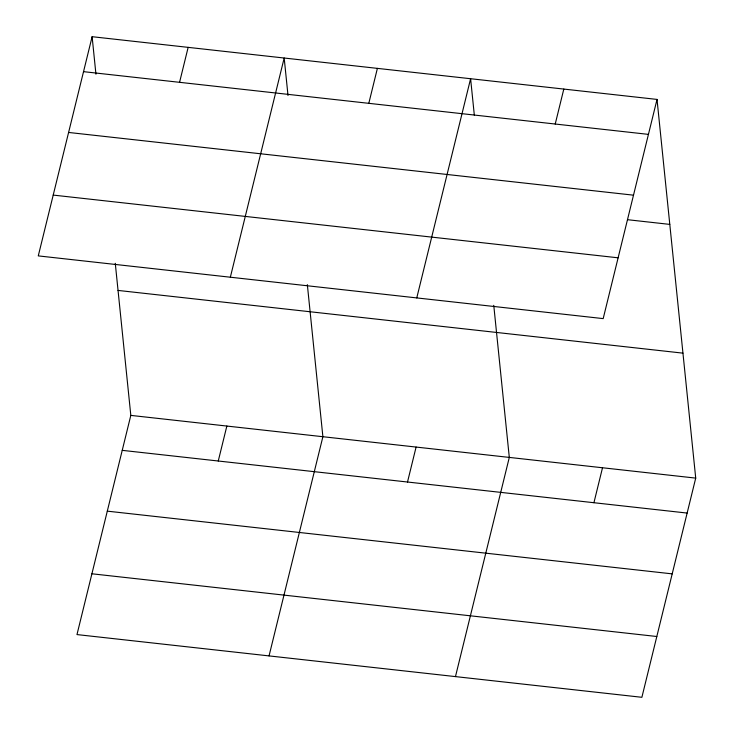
<?xml version="1.0" encoding="UTF-8"?>
<svg xmlns="http://www.w3.org/2000/svg" width="734" height="734" viewBox="0 0 734 734"><rect width="100%" height="100%" fill="white"/><g stroke="black" fill="none" stroke-linecap="round" stroke-linejoin="round"><path stroke-width="1.1" d="M92.117 36.7L38.278 255.891L603.183 318.611L657.022 99.42L92.117 36.7L95.943 74.189M179.564 82.318L188.152 47.361M115.275 263.313L130.817 415.389L76.978 634.58L641.883 697.3L695.722 478.109L657.022 99.42M230.348 277.213L284.186 58.023L288.012 95.512M218.264 461.007L226.852 426.05M368.807 103.329L377.395 68.372M269.048 655.902L322.887 436.721L307.344 284.645M416.765 297.912L470.604 78.721L474.32 115.082M407.508 482.027L416.095 447.07M555.225 124.028L563.813 89.071M455.465 676.601L509.304 457.42L493.762 305.344M593.925 502.726L602.513 467.769M83.529 71.657L648.434 134.377M68.592 132.45L633.497 195.171M627.735 219.723L669.793 224.393M53.215 195.088L618.111 257.808M118.046 290.425L682.95 353.146M130.817 415.389L695.722 478.109M122.229 450.346L687.134 513.066M107.302 511.148L672.206 573.869M91.915 573.786L656.82 636.506"/></g></svg>
